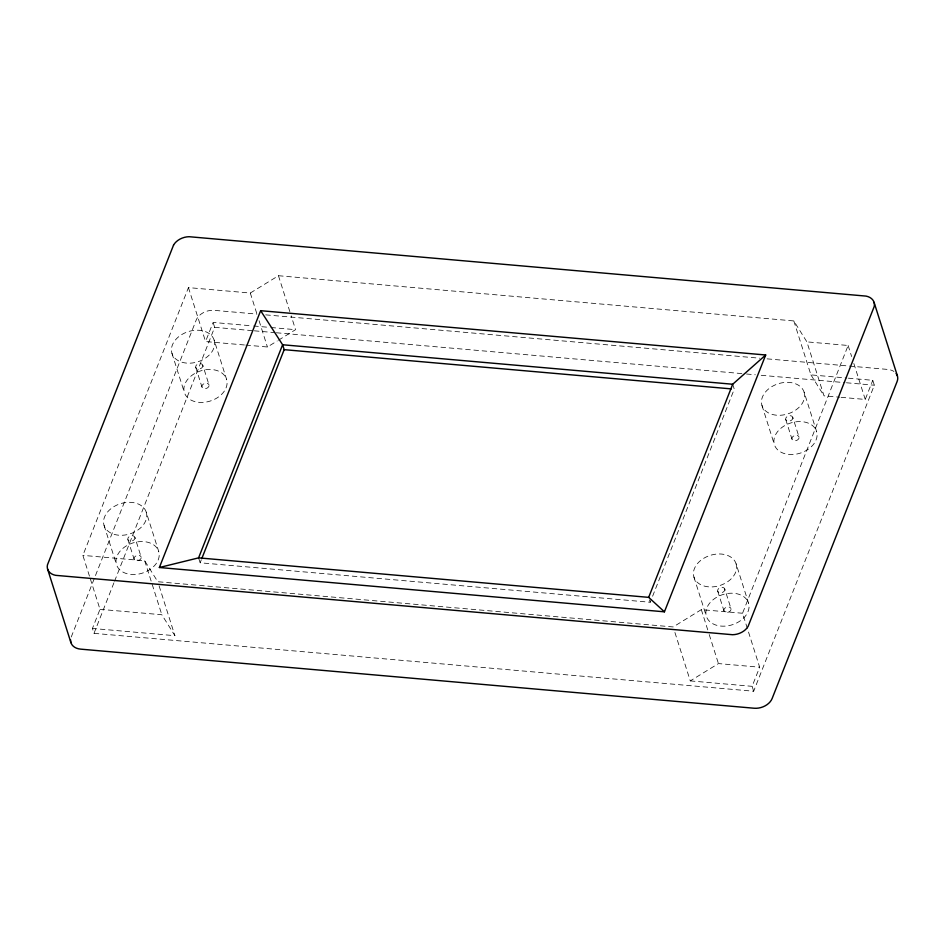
<?xml version="1.0" encoding="UTF-8"?>
<svg xmlns="http://www.w3.org/2000/svg" width="945" height="945" viewBox="0 0 945 945"><rect width="100%" height="100%" fill="white"/><g stroke="black" fill="none" stroke-linecap="round" stroke-linejoin="round"><path stroke-width="0.71" stroke-dasharray="4.72 3.54" d="M89.456 576.119L82.876 555.376L188.445 287.611L250.295 293.033L278.456 275.716L793.824 320.934L806.888 341.866L824.005 395.825L839.644 397.195M71.241 637.013L196.206 320.071A14.73 10.549 -17.6 0 1 214.255 310.35L256.898 314.083M848.326 378.165L872.778 380.315L874.338 385.217L753.673 691.232L94.004 633.351L92.445 628.449L99.993 609.324L89.893 577.501M244.401 344.972L205.561 341.558L213.109 322.434L252.161 325.86M94.004 633.351L114.026 582.581M114.569 581.21L214.657 327.336L213.109 322.434M732.706 384.237L734.265 389.151L650.231 602.26L200.139 562.783L201.226 560.042M747.377 628.46L742.546 613.246L848.126 345.48L806.888 341.866M753.673 691.232L752.125 686.33L759.662 667.205L747.814 629.842M841.062 397.313L865.242 399.44L872.778 380.315M245.83 345.09L267.411 346.992L277.204 340.968M278.432 340.212L295.561 329.675L291.178 315.843M742.546 613.246L701.32 609.631L673.159 626.948L157.791 581.73L144.715 560.798L82.876 555.376M674.919 632.477L690.275 680.896L718.436 663.579L759.662 667.205M265.71 314.862L759.745 358.202M767.104 358.852L887.674 369.424A14.73 10.549 -17.6 0 1 893.958 371.491M253.614 325.99L269.526 327.383M270.967 327.513L295.561 329.675M793.824 320.934L810.928 374.881L846.885 378.035M214.657 327.336L252.858 330.691M254.335 330.821L274.9 332.628M276.365 332.758L745.038 373.877M746.515 374.007L755.327 374.775M761.209 375.295L844.948 382.642M846.425 382.772L874.338 385.217M99.993 609.324L161.831 614.746L174.908 635.69L92.445 628.449M690.275 680.896L752.125 686.33M810.928 374.881L824.005 395.825M848.126 345.48L851.634 356.548M853.831 363.471L865.242 399.44M804.124 392.187A22.101 15.817 -17.6 0 1 776.577 415.209A22.101 15.817 -17.6 0 1 768.427 389.056A22.101 15.817 -17.6 0 1 804.124 392.187L816.574 431.428A22.101 15.817 -17.6 0 1 789.028 454.45A22.101 15.817 -17.6 0 1 780.877 428.286A22.101 15.817 -17.6 0 1 816.574 431.428M792.796 417.395A3.685 2.634 -17.6 0 1 788.106 421.163A3.685 2.634 -17.6 0 1 786.901 416.745A3.685 2.634 -17.6 0 1 792.796 417.395L799.021 437.015A3.685 2.634 -17.6 0 1 794.332 440.772A3.685 2.634 -17.6 0 1 793.127 436.366A3.685 2.634 -17.6 0 1 799.021 437.015M785.732 419.474L791.957 439.094M761.965 405.44L774.404 444.682M736.108 563.822A22.101 15.817 -17.6 0 1 708.561 586.845A22.101 15.817 -17.6 0 1 700.399 560.692A22.101 15.817 -17.6 0 1 736.108 563.822L748.546 603.064A22.101 15.817 -17.6 0 1 721 626.086A22.101 15.817 -17.6 0 1 712.849 599.933A22.101 15.817 -17.6 0 1 748.546 603.064M724.756 588.971A3.685 2.634 -17.6 0 1 720.161 592.81A3.685 2.634 -17.6 0 1 718.802 588.452A3.685 2.634 -17.6 0 1 724.756 588.971L730.981 608.592A3.685 2.634 -17.6 0 1 726.386 612.431A3.685 2.634 -17.6 0 1 725.028 608.072A3.685 2.634 -17.6 0 1 730.981 608.592M717.727 591.18L723.953 610.801M693.937 577.088L706.387 616.329M701.32 609.631L708.774 633.15M709.211 634.532L718.436 663.579M649.451 599.815L650.231 602.26M278.456 275.716L290.741 314.449M250.295 293.033L257.312 315.169M259.072 320.709L267.411 346.992M214.137 340.082A22.101 15.817 -17.6 0 1 186.578 363.104A22.101 15.817 -17.6 0 1 178.428 336.94A22.101 15.817 -17.6 0 1 214.137 340.082L226.576 379.311A22.101 15.817 -17.6 0 1 199.029 402.346A22.101 15.817 -17.6 0 1 190.878 376.181A22.101 15.817 -17.6 0 1 226.576 379.311M188.445 287.611L205.561 341.558M202.809 365.29A3.685 2.634 -17.6 0 1 198.107 369.046A3.685 2.634 -17.6 0 1 196.903 364.64A3.685 2.634 -17.6 0 1 202.809 365.29L209.022 384.91A3.685 2.634 -17.6 0 1 204.333 388.667A3.685 2.634 -17.6 0 1 203.128 384.261A3.685 2.634 -17.6 0 1 209.022 384.91M195.733 367.369L201.958 386.989M171.966 353.335L184.405 392.577M198.592 557.869L200.139 562.783M146.251 512.178A22.101 15.817 -17.6 0 1 118.704 535.201A22.101 15.817 -17.6 0 1 110.541 509.036A22.101 15.817 -17.6 0 1 146.251 512.178L158.701 551.408A22.101 15.817 -17.6 0 1 131.154 574.442A22.101 15.817 -17.6 0 1 122.992 548.277A22.101 15.817 -17.6 0 1 158.701 551.408M159.114 585.888L174.908 635.69M144.715 560.798L161.831 614.746M134.899 537.315A3.685 2.634 -17.6 0 1 130.315 541.154A3.685 2.634 -17.6 0 1 128.957 536.795A3.685 2.634 -17.6 0 1 134.899 537.315L141.124 556.936A3.685 2.634 -17.6 0 1 136.541 560.775A3.685 2.634 -17.6 0 1 135.17 556.416A3.685 2.634 -17.6 0 1 141.124 556.936M127.87 539.524L134.095 559.145M104.08 525.432L116.53 564.673"/><path stroke-width="1.42" d="M159.374 567.508L260.643 310.681L765.698 354.989L664.429 611.817L159.374 567.508L198.592 557.869L648.672 597.358L664.429 611.817M198.592 557.869L282.614 344.76L260.643 310.681M201.757 558.684L284.173 349.662L282.614 344.76L732.706 384.237L765.698 354.989M648.672 597.358L732.706 384.237M284.173 349.662L731.324 388.891M874.078 302.365L897.419 375.933M47.581 569.067L70.922 642.635M896.12 373.476A14.73 10.549 -17.6 0 1 897.1 381.556L772.136 698.509A14.73 10.549 -17.6 0 1 754.086 708.23L80.668 649.144A14.73 10.549 -17.6 0 1 70.591 639.883M173.549 245.086L47.451 564.874A14.73 10.549 -17.6 0 0 55.578 575.328L732.576 634.721A14.73 10.549 -17.6 0 0 748.121 626.346L874.208 306.546A14.73 10.549 -17.6 0 0 866.092 296.104L189.083 236.711A14.73 10.549 -17.6 0 0 173.549 245.086"/></g></svg>
